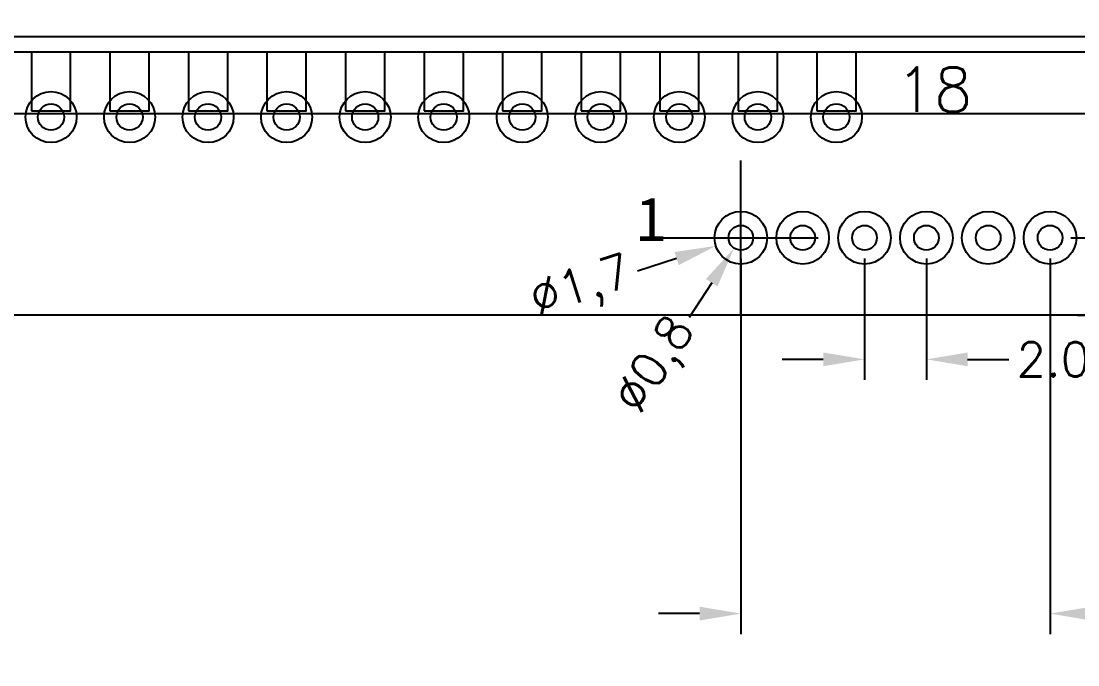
# Model space of a CAD drawing. Header units: millimetres. Extents: x -302 to 649, y -276 to -53.
# Drawn here: x -194.26 to -160.09, y -174.16 to -153.36 of the extents above; entities that cross this region are included whole.
import ezdxf

# ---------------------------------------------------------------- set-up
doc = ezdxf.new("R2010")
doc.units = ezdxf.units.MM
doc.header["$LTSCALE"] = 5
doc.header["$MEASUREMENT"] = 0
doc.header["$PDMODE"] = 35
for name, color, linetype in [('dim', 3, 'Continuous'), ('LED', 2, 'Continuous'), ('SPEC', 2, 'Continuous'), ('SY3', 5, 'Continuous')]:
    doc.layers.add(name, color=color, linetype=linetype)
doc.styles.add('romans', font='romans.shx')
doc.styles.get("Standard").update_dxf_attribs({"font": ''})
doc.styles.add('WMF-宋体0', font='')
doc.styles.get('Standard').set_extended_font_data('KaiTi_GB2312')
doc.styles.get('WMF-宋体0').set_extended_font_data('SimSun')
doc.dimstyles.new('ISO-25', dxfattribs={"dimtxt": 2.5, "dimasz": 2.5, "dimexe": 1.25, "dimexo": 0.625, "dimtad": 1, "dimtxsty": 'Standard', "dimcen": 2.5, "dimadec": 0, "dimazin": 0, "dimtfac": 1, "dimtmove": 0, "dimatfit": 3, "dimfxl": 1, "dimarcsym": 0})
doc.dimstyles.new('ISO-25$0', dxfattribs={"dimtxt": 1, "dimasz": 1, "dimexe": 0.5, "dimexo": 0.625, "dimtad": 0, "dimzin": 1, "dimdsep": 46, "dimtxsty": 'Standard', "dimcen": 1, "dimclrd": 256, "dimclre": 256, "dimclrt": 256, "dimadec": 0, "dimazin": 0, "dimtfac": 1, "dimtmove": 0, "dimatfit": 0, "dimfxl": 1, "dimlwd": -1, "dimarcsym": 0})

# ---------------------------------------------------------------- blocks, each defined once
blk = doc.blocks.new('*D11')
at = {"layer": 'Defpoints', "color": 0}
for p in [(-170.988, -160.359), (-160.988, -160.359), (-160.988, -172.504)]:
    blk.add_point(p, dxfattribs=at)
at = {"layer": 'dim', "lineweight": -2}
for p, q in [((-170.988, -161.026), (-170.988, -173.171)), ((-160.988, -161.026), (-160.988, -173.171))]:
    blk.add_line(p, q, dxfattribs=at)
at = {"layer": 'dim'}
for p, q in [((-172.321, -172.504), (-173.654, -172.504)), ((-159.654, -172.504), (-158.321, -172.504))]:
    blk.add_line(p, q, dxfattribs=at)
for points in [[(-172.321, -172.282), (-172.321, -172.727), (-170.988, -172.504)], [(-159.654, -172.282), (-159.654, -172.727), (-160.988, -172.504)]]:
    blk.add_solid(points, dxfattribs=at)
at = {"layer": 'dim', "lineweight": -3, "insert": (-150.065, -172.504), "char_height": 1.11, "attachment_point": 5, "style": 'romans'}
blk.add_mtext('PITCH 2.0*5=10.00', dxfattribs=at)
blk = doc.blocks.new('*D12')
at = {"layer": 'Defpoints', "color": 0}
for p in [(-166.988, -160.359), (-164.988, -160.359), (-166.988, -164.288)]:
    blk.add_point(p, dxfattribs=at)
at = {"layer": 'dim', "lineweight": -2}
for p, q in [((-166.988, -161.026), (-166.988, -164.955)), ((-164.988, -161.026), (-164.988, -164.955))]:
    blk.add_line(p, q, dxfattribs=at)
at = {"layer": 'dim'}
for p, q in [((-168.321, -164.288), (-169.654, -164.288)), ((-163.654, -164.288), (-162.321, -164.288))]:
    blk.add_line(p, q, dxfattribs=at)
for points in [[(-168.321, -164.066), (-168.321, -164.51), (-166.988, -164.288)], [(-163.654, -164.066), (-163.654, -164.51), (-164.988, -164.288)]]:
    blk.add_solid(points, dxfattribs=at)
at = {"layer": 'dim', "lineweight": -3, "insert": (-160.408, -164.288), "char_height": 1.11, "attachment_point": 5, "style": 'romans'}
blk.add_mtext('2.00', dxfattribs=at)
blk = doc.blocks.new('*D13')
at = {"layer": 'Defpoints', "color": 0}
for p in [(-170.179, -160.098), (-171.797, -160.621)]:
    blk.add_point(p, dxfattribs=at)
at = {"layer": 'dim', "color": 0, "lineweight": -2}
for p, q in [((-170.988, -162.859), (-170.988, -157.859)), ((-173.488, -160.359), (-168.488, -160.359)), ((-173.065, -161.031), (-174.334, -161.44))]:
    blk.add_line(p, q, dxfattribs=at)
at = {"layer": 'dim', "color": 0}
blk.add_solid([(-173.134, -160.819), (-172.997, -161.242), (-171.797, -160.621)], dxfattribs=at)
at = {"layer": 'dim', "color": 0, "lineweight": -3, "insert": (-176.13, -162.021), "char_height": 1.11, "attachment_point": 5, "rotation": 17.9042, "style": 'romans'}
blk.add_mtext('∅1,7', dxfattribs=at)
blk = doc.blocks.new('*D14')
at = {"layer": 'Defpoints', "color": 0}
for p in [(-160.988, -160.359), (-160.772, -162.859), (-157.361, -162.859)]:
    blk.add_point(p, dxfattribs=at)
at = {"layer": 'dim'}
for p, q in [((-157.361, -159.026), (-157.361, -157.693)), ((-157.361, -164.193), (-157.361, -166.882))]:
    blk.add_line(p, q, dxfattribs=at)
at = {"layer": 'dim', "lineweight": -2}
for p, q in [((-160.321, -160.359), (-156.694, -160.359)), ((-160.105, -162.859), (-156.694, -162.859))]:
    blk.add_line(p, q, dxfattribs=at)
at = {"layer": 'dim'}
for points in [[(-157.583, -159.026), (-157.139, -159.026), (-157.361, -160.359)], [(-157.583, -164.193), (-157.139, -164.193), (-157.361, -162.859)]]:
    blk.add_solid(points, dxfattribs=at)
at = {"layer": 'dim', "lineweight": -3, "insert": (-157.361, -168.796), "char_height": 1.11, "attachment_point": 5, "rotation": 90, "style": 'romans'}
blk.add_mtext('2.50', dxfattribs=at)
blk = doc.blocks.new('*D15')
at = {"layer": 'Defpoints', "color": 0}
for p in [(-170.77, -160.024), (-171.206, -160.695)]:
    blk.add_point(p, dxfattribs=at)
at = {"layer": 'dim', "color": 0, "lineweight": -2}
for p, q in [((-170.988, -162.859), (-170.988, -157.859)), ((-173.488, -160.359), (-168.488, -160.359)), ((-171.932, -161.813), (-172.658, -162.931))]:
    blk.add_line(p, q, dxfattribs=at)
at = {"layer": 'dim', "color": 0}
blk.add_solid([(-172.118, -161.692), (-171.746, -161.934), (-171.206, -160.695)], dxfattribs=at)
at = {"layer": 'dim', "color": 0, "insert": (-173.686, -164.513), "char_height": 1.11, "attachment_point": 5, "rotation": 56.9894, "style": 'romans'}
blk.add_mtext('∅0,8', dxfattribs=at)

msp = doc.modelspace()

# ---------------------------------------------------------------- linework, layer by layer
for p, q in [((-157.988, -154.359), (-220.988, -154.359)), ((-157.988, -156.359), (-220.988, -156.359))]:
    msp.add_line(p, q)
at = {"color": 1}
msp.add_lwpolyline([(-150.988, -162.859), (-221.988, -162.859), (-221.988, -112.859), (-150.988, -112.859)], close=True, dxfattribs=at)
for points in [[(-193.933, -156.259), (-192.663, -156.259), (-192.663, -154.359), (-193.933, -154.359)], [(-191.393, -156.259), (-190.123, -156.259), (-190.123, -154.359), (-191.393, -154.359)], [(-188.853, -156.259), (-187.583, -156.259), (-187.583, -154.359), (-188.853, -154.359)], [(-186.313, -156.259), (-185.043, -156.259), (-185.043, -154.359), (-186.313, -154.359)], [(-183.773, -156.259), (-182.503, -156.259), (-182.503, -154.359), (-183.773, -154.359)], [(-181.233, -156.259), (-179.963, -156.259), (-179.963, -154.359), (-181.233, -154.359)], [(-178.693, -156.259), (-177.423, -156.259), (-177.423, -154.359), (-178.693, -154.359)], [(-176.153, -156.259), (-174.883, -156.259), (-174.883, -154.359), (-176.153, -154.359)], [(-173.613, -156.259), (-172.343, -156.259), (-172.343, -154.359), (-173.613, -154.359)], [(-171.073, -156.259), (-169.803, -156.259), (-169.803, -154.359), (-171.073, -154.359)], [(-168.533, -156.259), (-167.263, -156.259), (-167.263, -154.359), (-168.533, -154.359)]]:
    msp.add_lwpolyline(points, close=True)
at = {"layer": 'LED'}
msp.add_line((-220.488, -153.859), (-151.988, -153.859), dxfattribs=at)
at = {"layer": 'SPEC', "color": 6}
for centre, radius in [((-193.298, -156.459), 0.825), ((-190.758, -156.459), 0.825), ((-188.218, -156.459), 0.825), ((-185.678, -156.459), 0.825), ((-183.138, -156.459), 0.825), ((-180.598, -156.459), 0.825), ((-178.058, -156.459), 0.825), ((-175.518, -156.459), 0.825), ((-172.978, -156.459), 0.825), ((-170.438, -156.459), 0.825), ((-167.898, -156.459), 0.825), ((-193.298, -156.459), 0.425), ((-190.758, -156.459), 0.425), ((-188.218, -156.459), 0.425), ((-185.678, -156.459), 0.425), ((-183.138, -156.459), 0.425), ((-180.598, -156.459), 0.425), ((-178.058, -156.459), 0.425), ((-175.518, -156.459), 0.425), ((-172.978, -156.459), 0.425), ((-170.438, -156.459), 0.425), ((-167.898, -156.459), 0.425)]:
    msp.add_circle(centre, radius, dxfattribs=at)
at = {"layer": 'SY3'}
for centre, radius in [((-170.988, -160.359), 0.85), ((-168.988, -160.359), 0.85), ((-166.988, -160.359), 0.85), ((-164.988, -160.359), 0.85), ((-162.988, -160.359), 0.85), ((-160.988, -160.359), 0.85), ((-170.988, -160.359), 0.4), ((-168.988, -160.359), 0.4), ((-166.988, -160.359), 0.4), ((-164.988, -160.359), 0.4), ((-162.988, -160.359), 0.4), ((-160.988, -160.359), 0.4)]:
    msp.add_circle(centre, radius, dxfattribs=at)

# ---------------------------------------------------------------- texts
at = {"color": 1, "style": 'romans'}
msp.add_text('18', height=1.4358, dxfattribs=at).set_placement((-165.97, -156.292))
at = {"color": 0, "style": 'WMF-宋体0'}
msp.add_text('1', height=1.417, dxfattribs=at).set_placement((-174.37, -160.463))

# ---------------------------------------------------------------- dimensions: what is measured, and where the dimension line sits
at = {"layer": 'dim', "lineweight": -3}
dim = msp.add_diameter_dim_2p(p1=(-170.179, -160.098), p2=(-171.797, -160.621), dimstyle='ISO-25', override={"dimtxt": 1.11, "dimasz": 1.333333, "dimexe": 0.666667, "dimexo": 0.666667, "dimgap": 0.222, "dimtad": 0, "dimtxsty": 'romans', "dimtofl": 0, "dimatfit": 1}, dxfattribs=at)
dim.commit()
dim.dimension.update_dxf_attribs({"geometry": '*D13', "text_midpoint": (-176.13, -162.021)})
at = {"layer": 'dim'}
dim = msp.add_diameter_dim_2p(p1=(-170.77, -160.024), p2=(-171.206, -160.695), dimstyle='ISO-25', override={"dimtxt": 1.11, "dimasz": 1.333333, "dimexe": 0.666667, "dimexo": 0.666667, "dimgap": 0.222, "dimtad": 0, "dimtxsty": 'romans', "dimtofl": 0, "dimatfit": 1}, dxfattribs=at)
dim.commit()
dim.dimension.update_dxf_attribs({"geometry": '*D15', "text_midpoint": (-173.686, -164.513)})
at = {"layer": 'dim', "lineweight": -3}
for base, p1, p2, angle, picture, middle in [((-157.361, -162.859), (-160.988, -160.359), (-160.772, -162.859), 90, '*D14', (-157.361, -168.796)), ((-166.988, -164.288), (-164.988, -160.359), (-166.988, -160.359), 0, '*D12', (-160.408, -164.288))]:
    dim = msp.add_linear_dim(base=base, p1=p1, p2=p2, angle=angle, dimstyle='ISO-25$0', override={"dimtxt": 1.11, "dimasz": 1.333333, "dimexe": 0.666667, "dimexo": 0.666667, "dimgap": 0.222, "dimtxsty": 'romans', "dimtofl": 0, "dimatfit": 1}, dxfattribs=at)
    dim.commit()
    dim.dimension.update_dxf_attribs({"geometry": picture, "text_midpoint": middle, "dimtype": 160})
dim = msp.add_linear_dim(base=(-160.988, -172.504), p1=(-170.988, -160.359), p2=(-160.988, -160.359), angle=180, text='PITCH 2.0*5=<>', dimstyle='ISO-25$0', override={"dimtxt": 1.11, "dimasz": 1.333333, "dimexe": 0.666667, "dimexo": 0.666667, "dimgap": 0.222, "dimtxsty": 'romans', "dimtofl": 0, "dimatfit": 1}, dxfattribs=at)
dim.commit()
dim.dimension.update_dxf_attribs({"geometry": '*D11', "text_midpoint": (-150.065, -172.504), "dimtype": 160})

doc.saveas('drawing.dxf')
